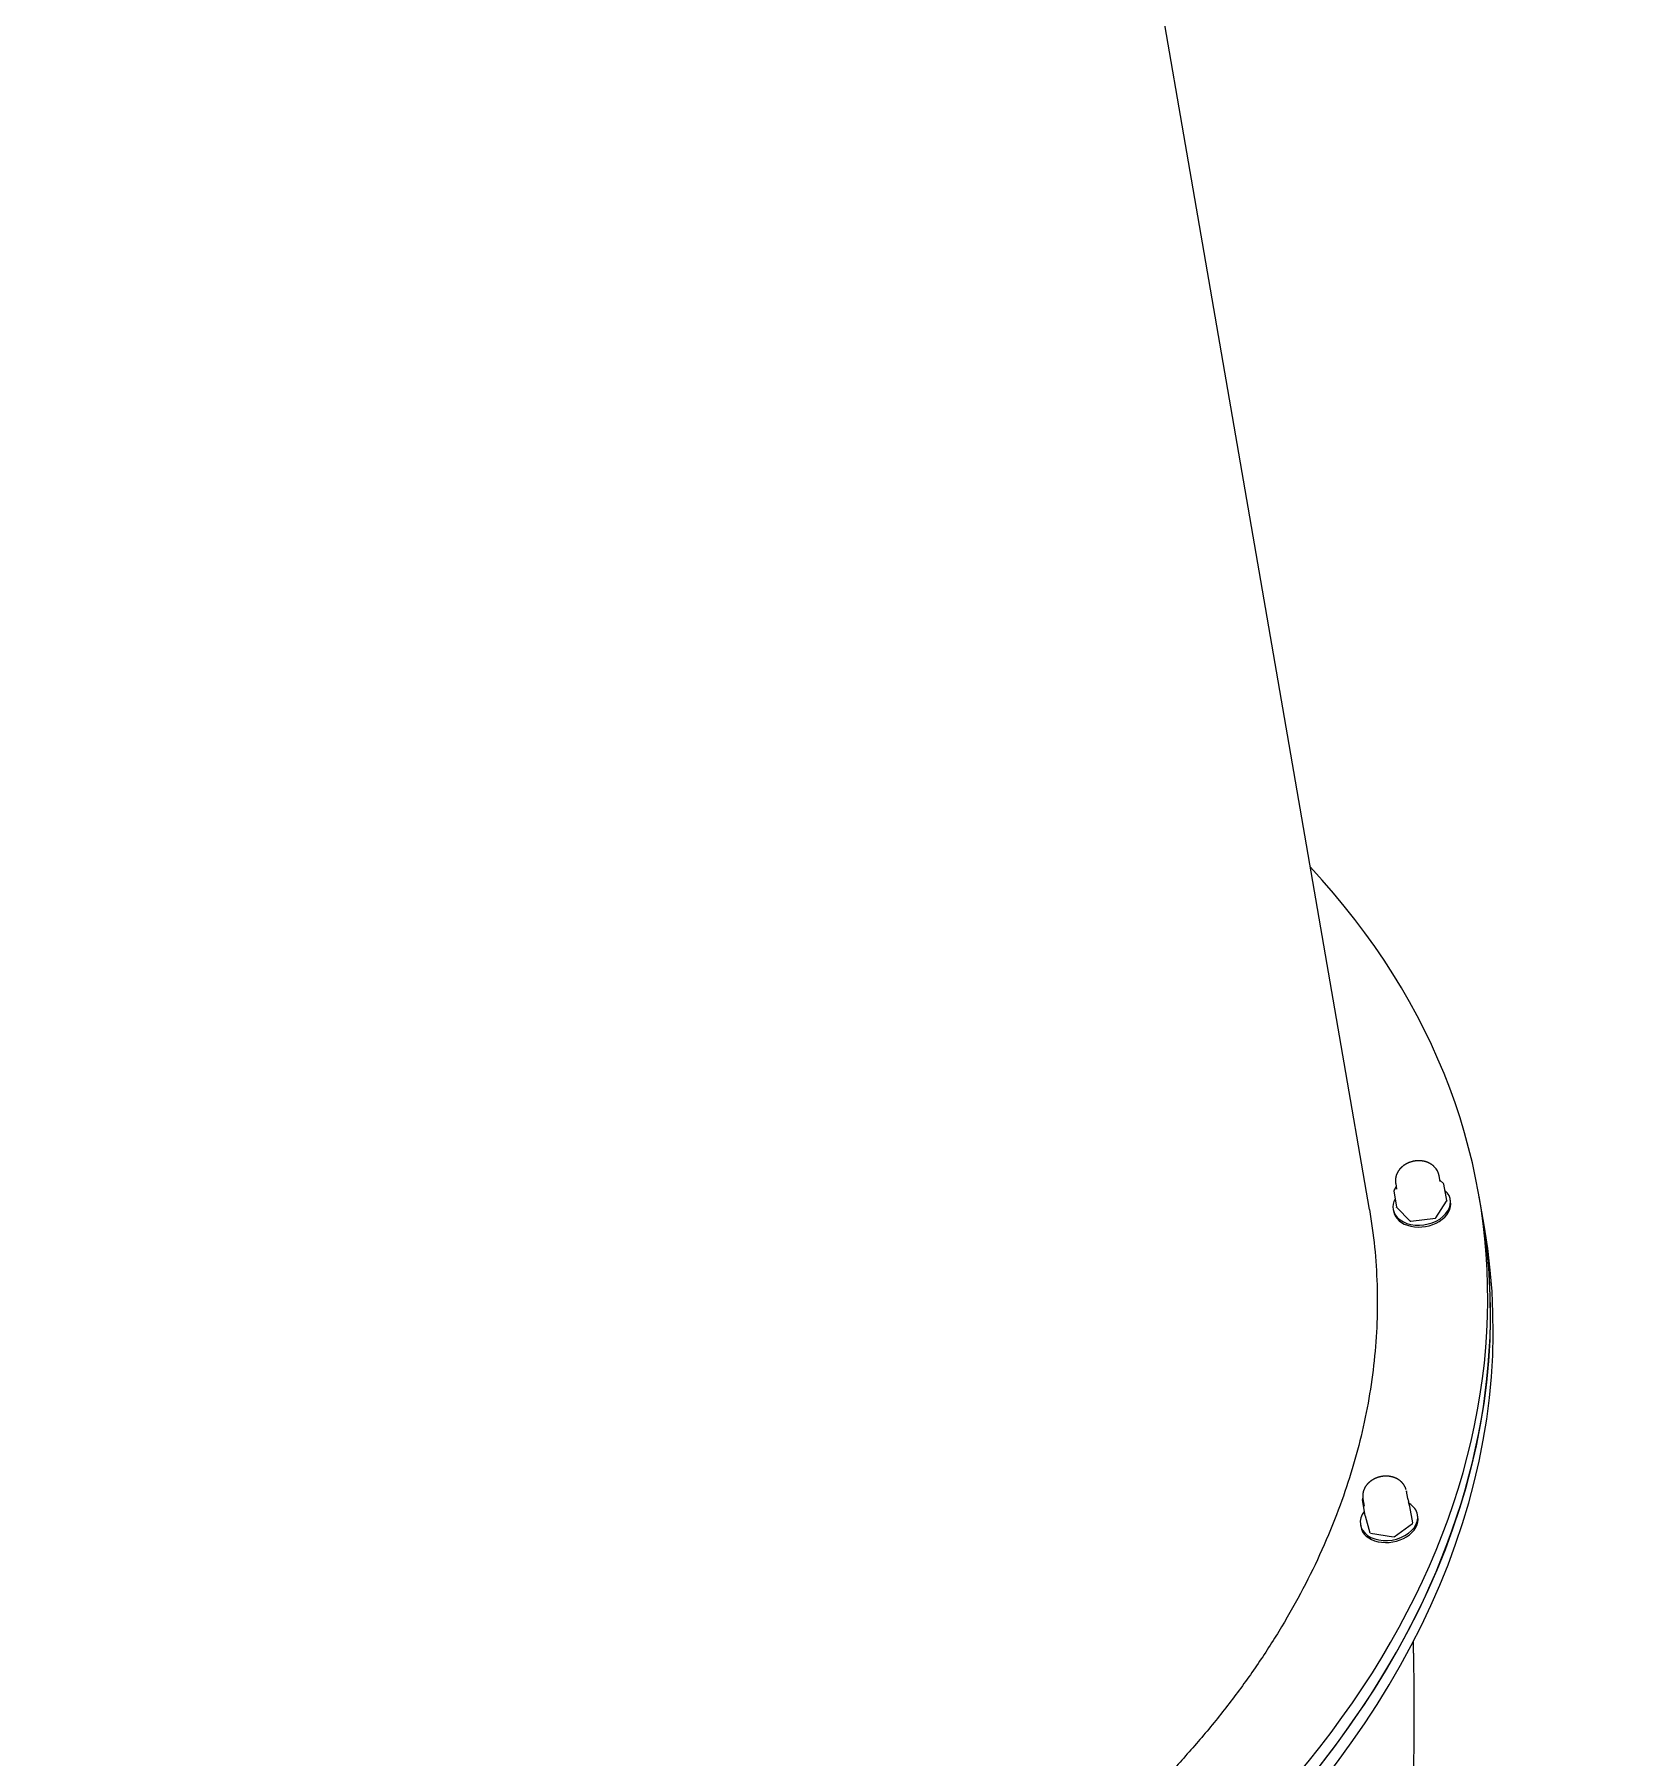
# Model space of a CAD drawing. Header units: millimetres. Extents: x 246416442 to 246896683, y 7418963194 to 7419503218.
# Drawn here: x 246835498 to 246836073, y 7419442888 to 7419443512 of the extents above; entities that cross this region are included whole.
import ezdxf
from ezdxf.lldxf.tags import DXFTag

# ---------------------------------------------------------------- set-up
doc = ezdxf.new("R2010")
doc.units = ezdxf.units.MM
doc.layers.add('L-Hatch Boundary', color=1, linetype='Continuous')
doc.layers.add('L-X-E-PLAY', color=9, linetype='Continuous')
doc.layers.add('L-SUB-SOIL DRAINAGE', color=170, linetype='SUBSOIL', lineweight=20)
doc.styles.get("Standard").update_dxf_attribs({"font": 'arial.ttf'})
tags = doc.linetypes.add('SUBSOIL', pattern='A,12.7,-5.08,["SSD",Standard,S=2.54,R=0,X=-2.54,Y=-1.27],-6.35', length=24.13).pattern_tags.tags
tags[6] = DXFTag(74, 10)

# ---------------------------------------------------------------- blocks, each defined once
blk = doc.blocks.new('Kubus Triple - Moduplay')
at = {"layer": 'L-X-E-PLAY', "lineweight": 25}
for p, q in [((-140675.4, -699279.37), (-140675.4, -698388.09)), ((-140664.4, -699272.82), (-140665.52, -699274.03)), ((-140664.4, -699271.64), (-140664.4, -699273.69)), ((-140648.4, -699273.69), (-140648.4, -699271.64)), ((-140647.26, -699274.75), (-140648.38, -699273.18)), ((-140665.58, -699274.2), (-140665.58, -699280.21)), ((-140665.54, -699280.35), (-140661.5, -699286)), ((-140647.21, -699280.91), (-140647.21, -699274.9)), ((-140666.9, -699280.74), (-140666.9, -699281.44)), ((-140661.31, -699286.11), (-140652.37, -699286.46)), ((-140652.18, -699286.38), (-140647.28, -699281.08)), ((-140645.9, -699281.44), (-140645.9, -699280.74)), ((-140635.4, -699287.1), (-140635.4, -699281.44)), ((-140635.4, -699292.76), (-140635.4, -699287.1)), ((-140695.85, -699382.48), (-140695.85, -699388.49)), ((-140695.53, -699382.17), (-140695.71, -699382.26)), ((-140695.53, -699382.31), (-140695.53, -699384.95)), ((-140679.53, -699384.95), (-140679.53, -699382.31)), ((-140679.22, -699387.94), (-140679.41, -699386.18)), ((-140698.03, -699391.41), (-140698.03, -699392.12)), ((-140695.85, -699388.52), (-140695.17, -699394.83)), ((-140679.22, -699393.98), (-140679.22, -699387.97)), ((-140677.03, -699392.12), (-140677.03, -699391.41)), ((-140695, -699395.04), (-140686.94, -699397.78)), ((-140686.75, -699397.77), (-140679.36, -699394.2))]:
    blk.add_line(p, q, dxfattribs=at)
for centre, radius, start, end in [((-140665.33, -699274.2), 0.25, 137.24308, 180), ((-140654.57, -699271.66), 6.17, 0.19611, 35.94326), ((-140640.03, -699267.28), 10.23, 215.08941, 215.23291), ((-140665.33, -699280.21), 0.25, 180, 215.56827), ((-140647.46, -699274.9), 0.25, 0, 35.56827), ((-140661.3, -699285.86), 0.25, 215.56827, 267.75256), ((-140652.36, -699286.21), 0.25, 267.75256, 289.6743), ((-140652.36, -699286.21), 0.25, 289.6743, 317.24308), ((-140647.46, -699280.91), 0.25, 317.24308, 0), ((-140695.6, -699382.48), 0.25, 115.77017, 180), ((-140685.34, -699382.3), 5.81, 359.85646, 6.16249), ((-140587.26, -699376.68), 92.64, 185.06843, 185.88694), ((-140695.6, -699388.49), 0.25, 180, 186.10248), ((-140679.47, -699387.97), 0.25, 0, 6.10248), ((-140694.92, -699394.8), 0.25, 186.10248, 251.22434), ((-140686.86, -699397.54), 0.25, 251.22434, 273.05992), ((-140686.86, -699397.54), 0.25, 273.05992, 295.77017), ((-140679.47, -699393.98), 0.25, 295.77017, 0)]:
    blk.add_arc(centre, radius, start, end, dxfattribs=at)
for centre, major_axis, start_param, end_param in [((-141065.4, -699281.44), (-430, 0), 0, 3.576317), ((-140656.4, -699280.74), (-10.5, 0), 5.777368, 6.283185), ((-140656.4, -699280.74), (-10.5, 0), 0, 3.64741), ((-140656.4, -699281.44), (-10.5, 0), 0, 3.141593), ((-141065.4, -699287.1), (430, 0), 3.141593, 6.283185), ((-141065.4, -699287.1), (-430, 0), 0, 3.141593), ((-141065.4, -699292.76), (430, 0), 3.141593, 6.283185), ((-140687.53, -699391.41), (10.5, 0), 2.484757, 6.283185), ((-140687.53, -699392.12), (10.5, 0), 3.141591, 6.283185), ((-140687.53, -699391.41), (10.5, 0), 0, 0.676417)]:
    blk.add_ellipse(centre, major_axis=major_axis, ratio=0.707107, start_param=start_param, end_param=end_param, dxfattribs=at)
for points, knots in [([(-140649.58, -699268.03), (-140649.62, -699267.98), (-140649.7, -699267.87), (-140649.84, -699267.68), (-140650, -699267.5), (-140650.16, -699267.32), (-140650.34, -699267.14), (-140650.52, -699266.97), (-140650.7, -699266.8), (-140650.9, -699266.64), (-140651.1, -699266.49), (-140651.31, -699266.34), (-140651.52, -699266.19), (-140651.74, -699266.05), (-140651.97, -699265.92), (-140652.2, -699265.8), (-140652.43, -699265.68), (-140652.67, -699265.57), (-140652.92, -699265.47), (-140653.17, -699265.37), (-140653.42, -699265.28), (-140653.68, -699265.2), (-140653.94, -699265.13), (-140654.2, -699265.06), (-140654.47, -699265), (-140654.74, -699264.95), (-140655, -699264.91), (-140655.28, -699264.87), (-140655.55, -699264.84), (-140655.82, -699264.82), (-140656.09, -699264.81), (-140656.37, -699264.81), (-140656.64, -699264.81), (-140656.92, -699264.82), (-140657.19, -699264.84), (-140657.46, -699264.87), (-140657.74, -699264.9), (-140658.01, -699264.94), (-140658.28, -699264.99), (-140658.54, -699265.05), (-140658.81, -699265.11), (-140659.07, -699265.19), (-140659.33, -699265.27), (-140659.59, -699265.36), (-140659.84, -699265.45), (-140660.09, -699265.56), (-140660.34, -699265.67), (-140660.58, -699265.79), (-140660.81, -699265.91), (-140661.04, -699266.05), (-140661.27, -699266.19), (-140661.49, -699266.34), (-140661.7, -699266.49), (-140661.91, -699266.65), (-140662.11, -699266.82), (-140662.3, -699266.99), (-140662.48, -699267.16), (-140662.66, -699267.35), (-140662.83, -699267.54), (-140662.99, -699267.73), (-140663.15, -699267.93), (-140663.29, -699268.13), (-140663.43, -699268.33), (-140663.55, -699268.54), (-140663.67, -699268.76), (-140663.78, -699268.97), (-140663.88, -699269.19), (-140663.98, -699269.41), (-140664.06, -699269.64), (-140664.13, -699269.86), (-140664.2, -699270.09), (-140664.25, -699270.32), (-140664.3, -699270.55), (-140664.34, -699270.78), (-140664.37, -699271.01), (-140664.39, -699271.24), (-140664.4, -699271.46), (-140664.4, -699271.58), (-140664.4, -699271.64)], [0, 0, 0, 0, 0.010159, 0.02286, 0.035606, 0.048418, 0.061298, 0.074246, 0.087263, 0.100347, 0.113496, 0.126709, 0.139981, 0.153309, 0.166687, 0.180112, 0.193577, 0.207077, 0.220607, 0.234162, 0.247737, 0.261327, 0.274929, 0.28854, 0.302157, 0.315777, 0.3294, 0.343026, 0.356653, 0.370283, 0.383916, 0.397553, 0.411196, 0.424845, 0.438501, 0.452166, 0.46584, 0.479525, 0.49322, 0.506926, 0.520643, 0.53437, 0.548104, 0.561843, 0.575583, 0.589321, 0.603051, 0.616768, 0.630466, 0.64414, 0.657782, 0.671386, 0.684946, 0.698455, 0.711908, 0.725299, 0.738626, 0.751884, 0.765072, 0.778187, 0.791229, 0.804198, 0.817096, 0.829923, 0.842683, 0.855377, 0.868009, 0.880582, 0.8931, 0.905567, 0.917987, 0.930364, 0.942702, 0.955006, 0.96728, 0.979529, 0.991757, 1, 1, 1, 1]), ([(-140679.57, -699381.67), (-140679.57, -699381.6), (-140679.59, -699381.46), (-140679.63, -699381.23), (-140679.67, -699381.01), (-140679.73, -699380.78), (-140679.79, -699380.55), (-140679.86, -699380.33), (-140679.94, -699380.11), (-140680.03, -699379.89), (-140680.13, -699379.68), (-140680.24, -699379.47), (-140680.35, -699379.26), (-140680.47, -699379.06), (-140680.6, -699378.86), (-140680.74, -699378.66), (-140680.89, -699378.47), (-140681.04, -699378.28), (-140681.2, -699378.09), (-140681.37, -699377.91), (-140681.55, -699377.74), (-140681.73, -699377.57), (-140681.92, -699377.4), (-140682.12, -699377.25), (-140682.32, -699377.09), (-140682.53, -699376.95), (-140682.75, -699376.81), (-140682.97, -699376.67), (-140683.2, -699376.54), (-140683.44, -699376.42), (-140683.67, -699376.31), (-140683.92, -699376.2), (-140684.16, -699376.1), (-140684.41, -699376.01), (-140684.67, -699375.92), (-140684.93, -699375.84), (-140685.19, -699375.77), (-140685.45, -699375.71), (-140685.72, -699375.65), (-140685.99, -699375.61), (-140686.26, -699375.57), (-140686.53, -699375.53), (-140686.8, -699375.51), (-140687.07, -699375.49), (-140687.35, -699375.48), (-140687.62, -699375.48), (-140687.9, -699375.49), (-140688.17, -699375.5), (-140688.44, -699375.52), (-140688.72, -699375.55), (-140688.99, -699375.59), (-140689.26, -699375.64), (-140689.53, -699375.69), (-140689.79, -699375.75), (-140690.06, -699375.82), (-140690.32, -699375.9), (-140690.58, -699375.98), (-140690.83, -699376.07), (-140691.09, -699376.17), (-140691.33, -699376.28), (-140691.58, -699376.4), (-140691.82, -699376.52), (-140692.05, -699376.65), (-140692.28, -699376.78), (-140692.5, -699376.93), (-140692.72, -699377.08), (-140692.93, -699377.23), (-140693.13, -699377.4), (-140693.33, -699377.57), (-140693.52, -699377.74), (-140693.7, -699377.92), (-140693.87, -699378.1), (-140694.04, -699378.29), (-140694.19, -699378.49), (-140694.34, -699378.69), (-140694.48, -699378.89), (-140694.62, -699379.1), (-140694.74, -699379.31), (-140694.85, -699379.52), (-140694.96, -699379.74), (-140695.06, -699379.96), (-140695.15, -699380.18), (-140695.23, -699380.41), (-140695.3, -699380.64), (-140695.36, -699380.87), (-140695.41, -699381.1), (-140695.45, -699381.33), (-140695.49, -699381.56), (-140695.51, -699381.79), (-140695.53, -699382.02), (-140695.53, -699382.2), (-140695.53, -699382.29), (-140695.53, -699382.31)], [0, 0, 0, 0, 0.009482, 0.019918, 0.030358, 0.040809, 0.051275, 0.061759, 0.072265, 0.082798, 0.093362, 0.103961, 0.114598, 0.125276, 0.136001, 0.146773, 0.157598, 0.168476, 0.17941, 0.190402, 0.201451, 0.21256, 0.223727, 0.23495, 0.246229, 0.257561, 0.268942, 0.280369, 0.291838, 0.303344, 0.314882, 0.326449, 0.33804, 0.349649, 0.361274, 0.372911, 0.384557, 0.396209, 0.407865, 0.419524, 0.431185, 0.442848, 0.454512, 0.466179, 0.477849, 0.489523, 0.501202, 0.512887, 0.524579, 0.536278, 0.547986, 0.559702, 0.571429, 0.583164, 0.594908, 0.60666, 0.618417, 0.630177, 0.641937, 0.653693, 0.66544, 0.677174, 0.68889, 0.700582, 0.712245, 0.723872, 0.735459, 0.747001, 0.758493, 0.76993, 0.781311, 0.792632, 0.803892, 0.81509, 0.826225, 0.837298, 0.84831, 0.859264, 0.870159, 0.881001, 0.89179, 0.90253, 0.913224, 0.923876, 0.93449, 0.945068, 0.955615, 0.966134, 0.97663, 0.987105, 0.997565, 1, 1, 1, 1]), ([(-141213.56, -700241.42), (-141212.9, -700240.96), (-141212.09, -700240.39), (-141210.63, -700239.35), (-141209.53, -700238.57), (-141208.25, -700237.66), (-141206.81, -700236.64), (-141204.89, -700235.27), (-141202.72, -700233.71), (-141200.72, -700232.27), (-141199.01, -700231.04), (-141197.3, -700229.8), (-141195.58, -700228.55), (-141193.89, -700227.32), (-141192.43, -700226.25), (-141190.93, -700225.16), (-141189.36, -700224), (-141187.77, -700222.84), (-141186.19, -700221.67), (-141184.64, -700220.52), (-141183.01, -700219.31), (-141181.49, -700218.18), (-141180.03, -700217.09), (-141178.72, -700216.12), (-141177.42, -700215.14), (-141176.02, -700214.09), (-141174.43, -700212.89), (-141172.91, -700211.75), (-141171.5, -700210.68), (-141170.15, -700209.65), (-141168.54, -700208.43), (-141166.76, -700207.07), (-141165.05, -700205.76), (-141163.51, -700204.59), (-141161.93, -700203.37), (-141160.25, -700202.08), (-141158.44, -700200.67), (-141156.76, -700199.37), (-141154.93, -700197.95), (-141153.04, -700196.47), (-141151.05, -700194.91), (-141149.22, -700193.47), (-141147.33, -700191.98), (-141145.23, -700190.32), (-141143.01, -700188.56), (-141140.74, -700186.75), (-141138.54, -700184.98), (-141136.45, -700183.31), (-141134.67, -700181.87), (-141133, -700180.52), (-141131.24, -700179.09), (-141129.44, -700177.63), (-141127.74, -700176.24), (-141126.02, -700174.83), (-141124.14, -700173.29), (-141121.99, -700171.51), (-141119.85, -700169.74), (-141117.57, -700167.84), (-141115.41, -700166.04), (-141113.32, -700164.29), (-141111.56, -700162.81), (-141109.9, -700161.41), (-141108.21, -700159.98), (-141106.4, -700158.44), (-141104.46, -700156.8), (-141102.11, -700154.78), (-141099.72, -700152.73), (-141097.49, -700150.81), (-141095.66, -700149.23), (-141093.79, -700147.6), (-141091.79, -700145.85), (-141089.75, -700144.07), (-141087.85, -700142.4), (-141086.1, -700140.86), (-141084.41, -700139.37), (-141082.74, -700137.89), (-141080.89, -700136.24), (-141078.78, -700134.36), (-141076.5, -700132.31), (-141074.47, -700130.48), (-141072.52, -700128.72), (-141070.49, -700126.88), (-141068.27, -700124.85), (-141066.14, -700122.9), (-141064.05, -700120.99), (-141061.54, -700118.67), (-141059.04, -700116.35), (-141056.66, -700114.13), (-141054.5, -700112.12), (-141052.26, -700110.01), (-141050.09, -700107.96), (-141048.05, -700106.03), (-141046.01, -700104.08), (-141043.83, -700102), (-141041.91, -700100.16), (-141040.1, -700098.41), (-141038.49, -700096.86), (-141036.65, -700095.07), (-141034.71, -700093.18), (-141032.63, -700091.15), (-141030.66, -700089.22), (-141028.74, -700087.33), (-141026.85, -700085.45), (-141025.02, -700083.64), (-141022.97, -700081.6), (-141020.95, -700079.57), (-141018.74, -700077.35), (-141016.63, -700075.22), (-141014.38, -700072.93), (-141012.17, -700070.67), (-141010.06, -700068.52), (-141008, -700066.39), (-141005.94, -700064.26), (-141003.78, -700062.03), (-141001.46, -700059.61), (-140999.1, -700057.13), (-140996.68, -700054.58), (-140994.3, -700052.06), (-140991.74, -700049.33), (-140989.16, -700046.57), (-140986.71, -700043.93), (-140984.74, -700041.8), (-140983.05, -700039.96), (-140981.37, -700038.13), (-140979.58, -700036.18), (-140977.99, -700034.42), (-140976.1, -700032.34), (-140973.83, -700029.82), (-140970.99, -700026.66), (-140968.44, -700023.79), (-140966.16, -700021.22), (-140964.1, -700018.88), (-140961.84, -700016.31), (-140959.53, -700013.66), (-140957.28, -700011.06), (-140955.14, -700008.59), (-140953.02, -700006.12), (-140950.98, -700003.74), (-140949.15, -700001.58), (-140947.55, -699999.69), (-140945.64, -699997.42), (-140943.65, -699995.06), (-140941.37, -699992.33), (-140939.12, -699989.63), (-140936.81, -699986.83), (-140934.59, -699984.12), (-140932.7, -699981.81), (-140931.01, -699979.72), (-140929.23, -699977.53), (-140927.37, -699975.22), (-140925.54, -699972.94), (-140923.89, -699970.87), (-140922.09, -699968.61), (-140920.12, -699966.12), (-140918.09, -699963.54), (-140916.18, -699961.1), (-140914.23, -699958.59), (-140912.25, -699956.04), (-140910.22, -699953.41), (-140908.27, -699950.86), (-140906.42, -699948.44), (-140904.54, -699945.96), (-140902.54, -699943.3), (-140900.5, -699940.58), (-140898.43, -699937.82), (-140896.37, -699935.04), (-140894.39, -699932.35), (-140892.58, -699929.88), (-140890.7, -699927.31), (-140888.6, -699924.42), (-140886.54, -699921.55), (-140884.55, -699918.77), (-140882.55, -699915.97), (-140880.5, -699913.07), (-140878.55, -699910.3), (-140876.61, -699907.53), (-140874.55, -699904.58), (-140872.38, -699901.42), (-140870.2, -699898.25), (-140867.66, -699894.53), (-140865.11, -699890.76), (-140862.79, -699887.3), (-140861.02, -699884.64), (-140858.74, -699881.19), (-140856.32, -699877.5), (-140853.83, -699873.69), (-140851.89, -699870.68), (-140848.49, -699865.39), (-140845.08, -699860.01), (-140841.82, -699854.79), (-140840.03, -699851.91), (-140838.24, -699849), (-140834.29, -699842.55), (-140830.36, -699836), (-140826.59, -699829.62), (-140824.96, -699826.83), (-140820.65, -699819.43), (-140811.57, -699803.5), (-140797.98, -699778.36), (-140783.61, -699749.82), (-140774.08, -699729.49), (-140769.07, -699718.37), (-140767.76, -699715.45), (-140765.42, -699710.17), (-140762.49, -699703.45), (-140759.59, -699696.64), (-140757.84, -699692.48), (-140756.59, -699689.47), (-140754.69, -699684.89), (-140752.68, -699679.93), (-140750.75, -699675.12), (-140749.46, -699671.88), (-140747.86, -699667.8), (-140746.19, -699663.51), (-140744.63, -699659.42), (-140743.61, -699656.72), (-140742.24, -699653.1), (-140740.73, -699649.03), (-140739.15, -699644.7), (-140737.9, -699641.27), (-140736.64, -699637.77), (-140735.5, -699634.56), (-140734.54, -699631.8), (-140733.62, -699629.17), (-140732.55, -699626.07), (-140731.44, -699622.84), (-140730.47, -699619.96), (-140729.59, -699617.34), (-140728.54, -699614.2), (-140727.43, -699610.82), (-140726.28, -699607.29), (-140725.23, -699604.01), (-140724.28, -699601.02), (-140723.47, -699598.47), (-140722.75, -699596.16), (-140721.98, -699593.68), (-140721.18, -699591.09), (-140720.42, -699588.59), (-140719.6, -699585.87), (-140718.69, -699582.83), (-140717.85, -699579.99), (-140717.14, -699577.55), (-140716.47, -699575.25), (-140715.74, -699572.7), (-140714.94, -699569.89), (-140714.14, -699567.07), (-140713.39, -699564.38), (-140712.75, -699562.08), (-140712.22, -699560.13), (-140711.71, -699558.24), (-140711.17, -699556.24), (-140710.57, -699554.02), (-140709.93, -699551.62), (-140709.22, -699548.91), (-140708.5, -699546.12), (-140707.82, -699543.51), (-140707.2, -699541.03), (-140706.53, -699538.39), (-140705.82, -699535.52), (-140705.14, -699532.77), (-140704.55, -699530.36), (-140704.02, -699528.14), (-140703.47, -699525.85), (-140702.82, -699523.09), (-140702.12, -699520.08), (-140701.4, -699516.95), (-140700.75, -699514.07), (-140700.2, -699511.63), (-140699.71, -699509.44), (-140699.15, -699506.87), (-140698.5, -699503.86), (-140697.85, -699500.83), (-140697.32, -699498.28), (-140696.81, -699495.82), (-140696.16, -699492.66), (-140695.52, -699489.49), (-140694.96, -699486.69), (-140694.57, -699484.72), (-140694.2, -699482.79), (-140693.7, -699480.22), (-140693.17, -699477.38), (-140692.64, -699474.54), (-140692.17, -699472), (-140691.68, -699469.31), (-140691.17, -699466.45), (-140690.71, -699463.79), (-140690.3, -699461.42), (-140689.93, -699459.26), (-140689.51, -699456.76), (-140689.11, -699454.37), (-140688.75, -699452.19), (-140688.45, -699450.29), (-140688.15, -699448.41), (-140687.8, -699446.22), (-140687.47, -699444.12), (-140687.17, -699442.12), (-140686.86, -699440.1), (-140686.58, -699438.18), (-140686.37, -699436.79), (-140686.29, -699436.24)], [0, 0, 0, 0, 0.002125, 0.003238, 0.005105, 0.00619, 0.007739, 0.010242, 0.01308, 0.01545, 0.017396, 0.019168, 0.021563, 0.023587, 0.025215, 0.026826, 0.028953, 0.030877, 0.032538, 0.034679, 0.036451, 0.038442, 0.040183, 0.041748, 0.043178, 0.044926, 0.046839, 0.048968, 0.050461, 0.051975, 0.053915, 0.056341, 0.058495, 0.060184, 0.061978, 0.064318, 0.066341, 0.068672, 0.070528, 0.073081, 0.075674, 0.077909, 0.079882, 0.082703, 0.085722, 0.088144, 0.091209, 0.093968, 0.095954, 0.097903, 0.100273, 0.102591, 0.104681, 0.106702, 0.109121, 0.111783, 0.114872, 0.11725, 0.120489, 0.123152, 0.125224, 0.127248, 0.129537, 0.13173, 0.134216, 0.137006, 0.140842, 0.143454, 0.145666, 0.14796, 0.150764, 0.153485, 0.155934, 0.158216, 0.160348, 0.162575, 0.164787, 0.167667, 0.170915, 0.173829, 0.175726, 0.178678, 0.181905, 0.184627, 0.187205, 0.190263, 0.194737, 0.197287, 0.19991, 0.203443, 0.206424, 0.208771, 0.211755, 0.214788, 0.217692, 0.21966, 0.222251, 0.224324, 0.227272, 0.230302, 0.232929, 0.235482, 0.238301, 0.240854, 0.243154, 0.246893, 0.249359, 0.252498, 0.25581, 0.258921, 0.261906, 0.264794, 0.267753, 0.270739, 0.274069, 0.277757, 0.280957, 0.284564, 0.288084, 0.292154, 0.295847, 0.298853, 0.300849, 0.303332, 0.306268, 0.308784, 0.310439, 0.314687, 0.318912, 0.323196, 0.326197, 0.329224, 0.332552, 0.33648, 0.339765, 0.342884, 0.346312, 0.349505, 0.352345, 0.354823, 0.356951, 0.361268, 0.36412, 0.36764, 0.371876, 0.375052, 0.378202, 0.380859, 0.383167, 0.386728, 0.389789, 0.391984, 0.39472, 0.398544, 0.401543, 0.404628, 0.40794, 0.411144, 0.4144, 0.417989, 0.420854, 0.42362, 0.427412, 0.430926, 0.43391, 0.437866, 0.441409, 0.444057, 0.447157, 0.451061, 0.454887, 0.457886, 0.461433, 0.465338, 0.468683, 0.471721, 0.475639, 0.479608, 0.483376, 0.487354, 0.493303, 0.497248, 0.500036, 0.503049, 0.509856, 0.513473, 0.516946, 0.520762, 0.532668, 0.536393, 0.539579, 0.543013, 0.546862, 0.562686, 0.566399, 0.569524, 0.572594, 0.592628, 0.625751, 0.660327, 0.690984, 0.694976, 0.697973, 0.700832, 0.712817, 0.72061, 0.723716, 0.726783, 0.730648, 0.739053, 0.743339, 0.746684, 0.749839, 0.756914, 0.760933, 0.763398, 0.765842, 0.772917, 0.776844, 0.780128, 0.784236, 0.788377, 0.790687, 0.793292, 0.797041, 0.800846, 0.803885, 0.806463, 0.80941, 0.814158, 0.817511, 0.820942, 0.824842, 0.827238, 0.829248, 0.83235, 0.835334, 0.83763, 0.84052, 0.844103, 0.847516, 0.849712, 0.852016, 0.854929, 0.85796, 0.861095, 0.864049, 0.866628, 0.868538, 0.870339, 0.8727, 0.874986, 0.877489, 0.880405, 0.883705, 0.886472, 0.888791, 0.891646, 0.894937, 0.897995, 0.90046, 0.902657, 0.905106, 0.9078, 0.91147, 0.914748, 0.917799, 0.920649, 0.92253, 0.92481, 0.92882, 0.932119, 0.934474, 0.936938, 0.939937, 0.944522, 0.947019, 0.948848, 0.950768, 0.953154, 0.956992, 0.959771, 0.962171, 0.965033, 0.968307, 0.971214, 0.973448, 0.975804, 0.978077, 0.981321, 0.98335, 0.984982, 0.987322, 0.989279, 0.991912, 0.993949, 0.995587, 0.998277, 1, 1, 1, 1])]:
    blk.add_open_spline(points, degree=3, knots=knots, dxfattribs=at)
blk.add_rational_spline([(-140675.4, -699279.37), (-140675.4, -699399.59), (-140772.7, -699489.81), (-140909.02, -699532)], [0.5, 0.500000001372, 0.571262629166, 0.713787883382], degree=3, dxfattribs=at)

msp = doc.modelspace()

# ---------------------------------------------------------------- linework, layer by layer
at = {"layer": 'L-Hatch Boundary'}
for centre, radius, start, end in [((246837109.14, 7419443602.6), 6285, 47.96542, 198.07766), ((246837024.62, 7419443916.93), 6564.7, 255.024267, 9.584827)]:
    msp.add_arc(centre, radius, start, end, dxfattribs=at)
at = {"layer": 'L-SUB-SOIL DRAINAGE', "ltscale": 0.75, "flags": 128}
msp.add_lwpolyline([(246836375.8, 7419368838.04, 0.049859), (246836452.68, 7419367264.98, 1.020543), (246838457.43, 7419363126.48, 0.507423), (246850958.71, 7419364620.57, 0.34783), (246860630.08, 7419364184.95, 0.95316), (246871514.18, 7419375336.2, 0.546089), (246865357.29, 7419391536.99), (246864331.62, 7419392202.49, 0.150991), (246858079.56, 7419390951.14, -0.535883), (246847993.27, 7419386178.82, -0.984857), (246841094.25, 7419392263.54, 0.048323), (246837369.44, 7419394790.33, -0.782041), (246859516.8, 7419399812.11, 0.326657), (246863339.2, 7419409468.27, 2.547694), (246851636.57, 7419416690.12, 0.258508), (246846203.93, 7419412601.53), (246842481.4, 7419417148.46), (246849924.63, 7419423239.51, 0.226894), (246850840.59, 7419425193.44), (246863936.9, 7419436077.28, 0.937903), (246860987.82, 7419443087.02, 0.16139), (246859063.42, 7419444536.07, 0.543513), (246850931.82, 7419449690.94, 0.965246), (246840526.02, 7419449656.86, 0.686425), (246830418.58, 7419442236.64), (246830214.51, 7419441333.63, 0.069561), (246826929.08, 7419442860.92), (246826948.49, 7419447931.46)], format="xyb", dxfattribs=at)

# ---------------------------------------------------------------- block references
at = {"layer": 'L-X-E-PLAY', "rotation": 9.786989520025928}
msp.add_blockref('Kubus Triple - Moduplay', (246855742.73, 7420156101.62), dxfattribs=at)
msp.add_blockref('Kubus Triple - Moduplay', (246855742.73, 7420156101.62), dxfattribs=at)

doc.saveas('drawing.dxf')
